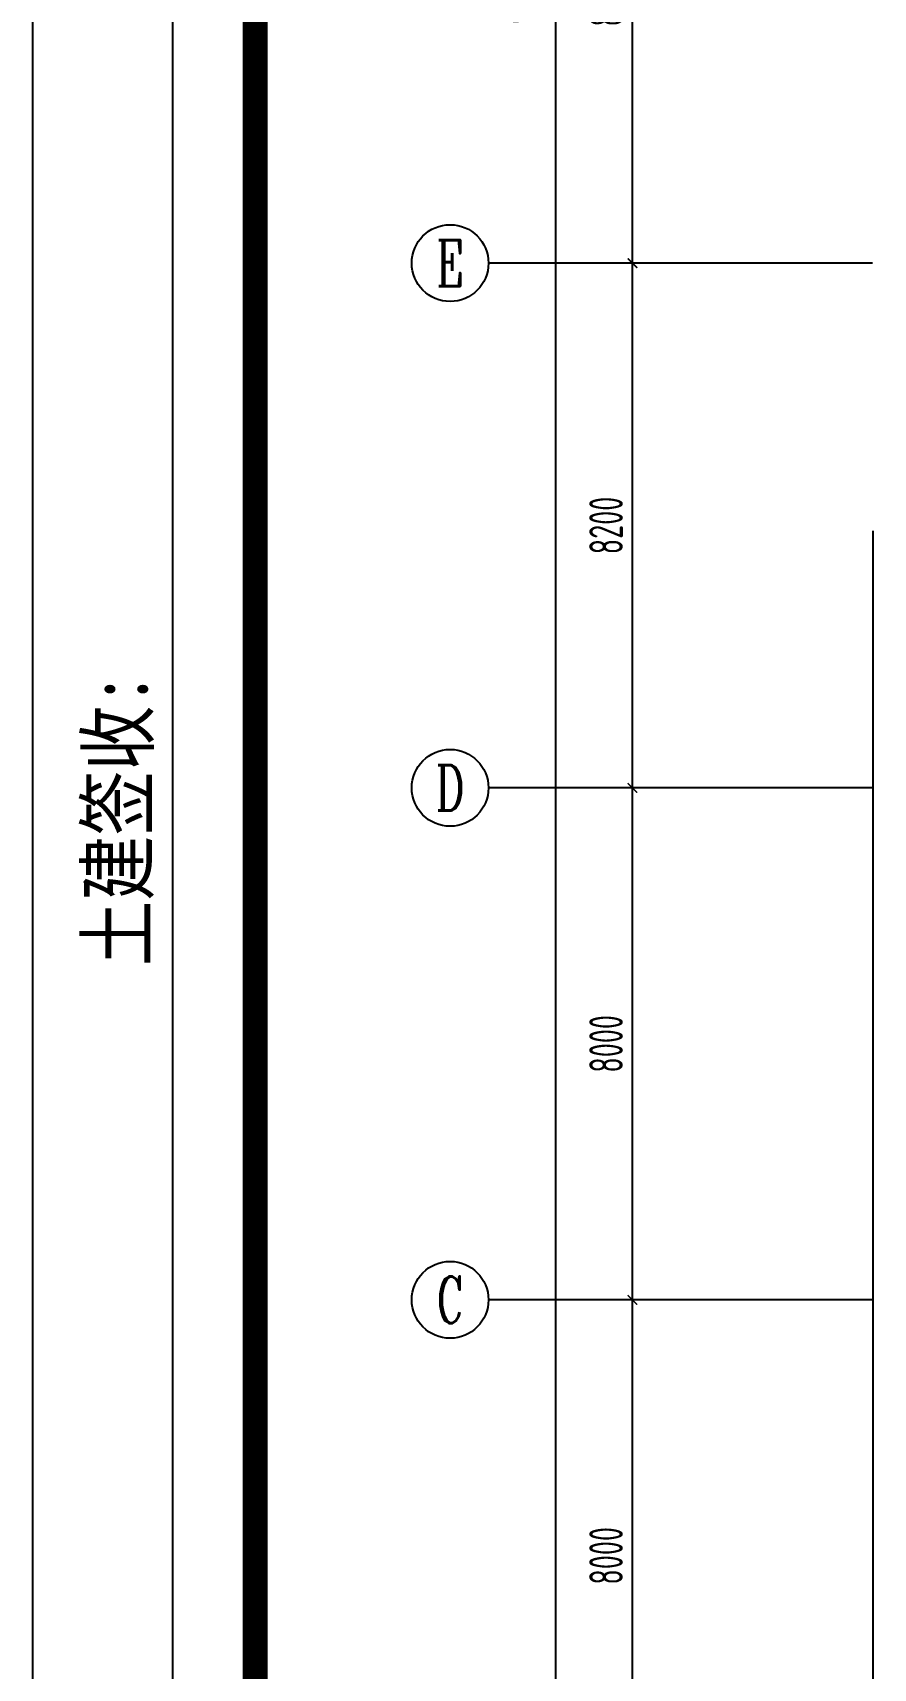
# Model space of a CAD drawing. Header units: inches. Extents: x -584 to 1446124, y -108140 to 99637.
# Drawn here: x 1309996 to 1323134, y 23022 to 48579 of the extents above; entities that cross this region are included whole.
import ezdxf
from ezdxf.enums import TextEntityAlignment as Align

# ---------------------------------------------------------------- set-up
doc = ezdxf.new("R2010")
doc.units = ezdxf.units.IN
doc.header["$MEASUREMENT"] = 0
for name, color, linetype in [('AXIS', 3, 'Continuous'), ('AXIS_TEXT', 7, 'Continuous'), ('外框', 7, 'Continuous')]:
    doc.layers.add(name, color=color, linetype=linetype)
doc.styles.add('_TCH_AXIS', font='COMPLEX', dxfattribs={"bigfont": 'GBCBIG'})
doc.styles.add('_TCH_DIM_T3', font='TSSDENG', dxfattribs={"width": 0.64, "bigfont": 'TSSDCHN'})
doc.styles.add('COMPLEX', font='stylu.ttf')
doc.styles.add('宋体平面', font='', dxfattribs={"width": 0.8})
doc.styles.get('宋体平面').set_extended_font_data('SimSun')
doc.dimstyles.new('_TCH_ARCH&&150', dxfattribs={"dimtxt": 525, "dimasz": 150, "dimexe": 375, "dimexo": 450, "dimgap": 150, "dimtad": 1, "dimdec": 0, "dimzin": 0, "dimdsep": 46, "dimtxsty": '_TCH_DIM_T3', "dimblk": 'ARCHTICK', "dimcen": 0.09, "dimclrt": 7, "dimazin": 2, "dimtfac": 1, "dimtdec": 0, "dimtix": 1, "dimtmove": 2, "dimatfit": 3, "dimfxl": 0, "dimtolj": 1, "dimtzin": 0, "dimarcsym": 0})

# ---------------------------------------------------------------- blocks, each defined once
blk = doc.blocks.new('_ArchTick')
at = {"color": 0, "linetype": 'ByBlock', "const_width": 0.15}
blk.add_lwpolyline([(-0.5, -0.5), (0.5, 0.5)], dxfattribs=at)
blk = doc.blocks.new('*D63')
at = {"layer": 'AXIS', "color": 0, "lineweight": -2, "transparency": 16777216}
for p, q in [((1322670, 28779), (1318995, 28779)), ((1319370, 20779), (1319370, 28779)), ((1322670, 20779), (1318995, 20779))]:
    blk.add_line(p, q, dxfattribs=at)
at = {"layer": 'Defpoints', "color": 0, "transparency": 16777216}
for p in [(1319370, 28779), (1323120, 28779), (1323120, 20779)]:
    blk.add_point(p, dxfattribs=at)
at = {"layer": 'AXIS', "color": 0, "lineweight": -2, "transparency": 16777216, "xscale": 150, "yscale": 150, "zscale": 150}
for p, rotation in [((1319370, 28779), 90), ((1319370, 20779), 270)]:
    blk.add_blockref('_ArchTick', p, dxfattribs=dict(at, rotation=rotation))
at = {"layer": 'AXIS', "color": 7, "transparency": 16777216, "insert": (1318957, 24779), "char_height": 525, "attachment_point": 5, "rotation": 90, "style": '_TCH_DIM_T3'}
blk.add_mtext('\\A1;8000', dxfattribs=at)
blk = doc.blocks.new('*D64')
at = {"layer": 'AXIS', "color": 0, "lineweight": -2, "transparency": 16777216}
for p, q in [((1322670, 36779), (1318995, 36779)), ((1319370, 28779), (1319370, 36779)), ((1322670, 28779), (1318995, 28779))]:
    blk.add_line(p, q, dxfattribs=at)
at = {"layer": 'Defpoints', "color": 0, "transparency": 16777216}
for p in [(1319370, 36779), (1323120, 36779), (1323120, 28779)]:
    blk.add_point(p, dxfattribs=at)
at = {"layer": 'AXIS', "color": 0, "lineweight": -2, "transparency": 16777216, "xscale": 150, "yscale": 150, "zscale": 150}
for p, rotation in [((1319370, 36779), 90), ((1319370, 28779), 270)]:
    blk.add_blockref('_ArchTick', p, dxfattribs=dict(at, rotation=rotation))
at = {"layer": 'AXIS', "color": 7, "transparency": 16777216, "insert": (1318957, 32779), "char_height": 525, "attachment_point": 5, "rotation": 90, "style": '_TCH_DIM_T3'}
blk.add_mtext('\\A1;8000', dxfattribs=at)
blk = doc.blocks.new('*D65')
at = {"layer": 'AXIS', "color": 0, "lineweight": -2, "transparency": 16777216}
for p, q in [((1322670, 44979), (1318995, 44979)), ((1319370, 36779), (1319370, 44979)), ((1322670, 36779), (1318995, 36779))]:
    blk.add_line(p, q, dxfattribs=at)
at = {"layer": 'Defpoints', "color": 0, "transparency": 16777216}
for p in [(1319370, 44979), (1323120, 44979), (1323120, 36779)]:
    blk.add_point(p, dxfattribs=at)
at = {"layer": 'AXIS', "color": 0, "lineweight": -2, "transparency": 16777216, "xscale": 150, "yscale": 150, "zscale": 150}
for p, rotation in [((1319370, 44979), 90), ((1319370, 36779), 270)]:
    blk.add_blockref('_ArchTick', p, dxfattribs=dict(at, rotation=rotation))
at = {"layer": 'AXIS', "color": 7, "transparency": 16777216, "insert": (1318957, 40879), "char_height": 525, "attachment_point": 5, "rotation": 90, "style": '_TCH_DIM_T3'}
blk.add_mtext('\\A1;8200', dxfattribs=at)
blk = doc.blocks.new('*D66')
at = {"layer": 'AXIS', "color": 0, "lineweight": -2, "transparency": 16777216}
for p, q in [((1322670, 53279), (1318995, 53279)), ((1319370, 44979), (1319370, 53279)), ((1322670, 44979), (1318995, 44979))]:
    blk.add_line(p, q, dxfattribs=at)
at = {"layer": 'Defpoints', "color": 0, "transparency": 16777216}
for p in [(1319370, 53279), (1323120, 53279), (1323120, 44979)]:
    blk.add_point(p, dxfattribs=at)
at = {"layer": 'AXIS', "color": 0, "lineweight": -2, "transparency": 16777216, "xscale": 150, "yscale": 150, "zscale": 150}
for p, rotation in [((1319370, 53279), 90), ((1319370, 44979), 270)]:
    blk.add_blockref('_ArchTick', p, dxfattribs=dict(at, rotation=rotation))
at = {"layer": 'AXIS', "color": 7, "transparency": 16777216, "insert": (1318957, 49129), "char_height": 525, "attachment_point": 5, "rotation": 90, "style": '_TCH_DIM_T3'}
blk.add_mtext('\\A1;8300', dxfattribs=at)
blk = doc.blocks.new('*D72')
at = {"layer": 'AXIS', "color": 0, "lineweight": -2, "transparency": 16777216}
for p, q in [((1322670, 86279), (1317795, 86279)), ((1318170, 12279), (1318170, 86279)), ((1322670, 12279), (1317795, 12279))]:
    blk.add_line(p, q, dxfattribs=at)
at = {"layer": 'Defpoints', "color": 0, "transparency": 16777216}
for p in [(1318170, 86279), (1323120, 86279), (1323120, 12279)]:
    blk.add_point(p, dxfattribs=at)
at = {"layer": 'AXIS', "color": 0, "lineweight": -2, "transparency": 16777216, "xscale": 150, "yscale": 150, "zscale": 150}
for p, rotation in [((1318170, 86279), 90), ((1318170, 12279), 270)]:
    blk.add_blockref('_ArchTick', p, dxfattribs=dict(at, rotation=rotation))
at = {"layer": 'AXIS', "color": 7, "transparency": 16777216, "insert": (1317757, 49279), "char_height": 525, "attachment_point": 5, "rotation": 90, "style": '_TCH_DIM_T3'}
blk.add_mtext('\\A1;74000', dxfattribs=at)
blk = doc.blocks.new('_AXISO')
blk.add_circle((0, 0), 0.5)
at = {"layer": 'AXIS_TEXT', "style": 'COMPLEX', "width": 1.041667}
blk.add_attdef('A', text='', height=0.56, dxfattribs=at).set_placement((-0.25, -0.28), (0.25, -0.28), align=Align.FIT)

msp = doc.modelspace()

# ---------------------------------------------------------------- linework, layer by layer
msp.add_line((1323134.2, 12979.5), (1323134.2, 40798.3))
at = {"layer": 'AXIS'}
for p, q in [((1323119.5, 44979.5), (1317119.5, 44979.5)), ((1323119.5, 36779.5), (1317119.5, 36779.5)), ((1323119.5, 28779.5), (1317119.5, 28779.5))]:
    msp.add_line(p, q, dxfattribs=at)
at = {"layer": '外框', "lineweight": -2}
for p, q in [((1309995.5, 5887.4), (1309995.5, 99636.8)), ((1312186.2, 5779.8), (1312186.2, 99636.8))]:
    msp.add_line(p, q, dxfattribs=at)
at = {"layer": '外框', "lineweight": -2, "const_width": 391.5}
msp.add_lwpolyline([(1317389.8, 7015.2), (1440720.9, 7015.2, 0.4142136), (1444636.1, 10930.4), (1444636.1, 94453.3, 0.4142136), (1440720.9, 98368.5), (1317389.8, 98368.5, 0.4142136), (1313474.6, 94453.3), (1313474.6, 10930.4, 0.4142136)], format="xyb", close=True, dxfattribs=at)

# ---------------------------------------------------------------- block references
at = {"layer": 'AXIS'}
ref = msp.add_blockref('_AXISO', (1316519.5, 44979.5), dxfattribs=dict(at, xscale=1200, yscale=1200, zscale=1200))
ref.add_attrib('A', 'E', dxfattribs={"layer": 'AXIS_TEXT', "height": 717.3, "style": '_TCH_AXIS', "width": 0.8}).set_placement((1316300.9, 44620.9), (1316738.1, 44620.9), align=Align.FIT)
ref = msp.add_blockref('_AXISO', (1316519.5, 36779.5), dxfattribs=dict(at, xscale=1200, yscale=1200, zscale=1200))
ref.add_attrib('A', 'D', dxfattribs={"layer": 'AXIS_TEXT', "height": 705.1, "style": '_TCH_AXIS', "width": 0.8}).set_placement((1316291.2, 36427), (1316747.8, 36427), align=Align.FIT)
ref = msp.add_blockref('_AXISO', (1316519.5, 28779.5), dxfattribs=dict(at, xscale=1200, yscale=1200, zscale=1200))
ref.add_attrib('A', 'C', dxfattribs={"layer": 'AXIS_TEXT', "height": 729.3, "style": '_TCH_AXIS', "width": 0.8}).set_placement((1316311.2, 28414.8), (1316727.9, 28414.8), align=Align.FIT)

# ---------------------------------------------------------------- texts
at = {"layer": '外框', "lineweight": -2, "style": '宋体平面', "width": 0.8}
msp.add_text('业主签收:                                      土建签收:                                     水、电签收:', height=932.804, rotation=90, dxfattribs=at).set_placement((1311789.2, 10127.3))

# ---------------------------------------------------------------- dimensions: what is measured, and where the dimension line sits
at = {"layer": 'AXIS'}
for p1, p2, distance, picture, middle in [((1323119.5, 12279.5), (1323119.5, 86279.5), 4950, '*D72', (1317757, 49279.5)), ((1323119.5, 44979.5), (1323119.5, 53279.5), 3750, '*D66', (1318957, 49129.5)), ((1323119.5, 36779.5), (1323119.5, 44979.5), 3750, '*D65', (1318957, 40879.5)), ((1323119.5, 28779.5), (1323119.5, 36779.5), 3750, '*D64', (1318957, 32779.5)), ((1323119.5, 20779.5), (1323119.5, 28779.5), 3750, '*D63', (1318957, 24779.5))]:
    dim = msp.add_aligned_dim(p1=p1, p2=p2, distance=distance, dimstyle='_TCH_ARCH&&150', dxfattribs=at)
    dim.commit()
    dim.dimension.update_dxf_attribs({"geometry": picture, "text_midpoint": middle})

doc.saveas('drawing.dxf')
